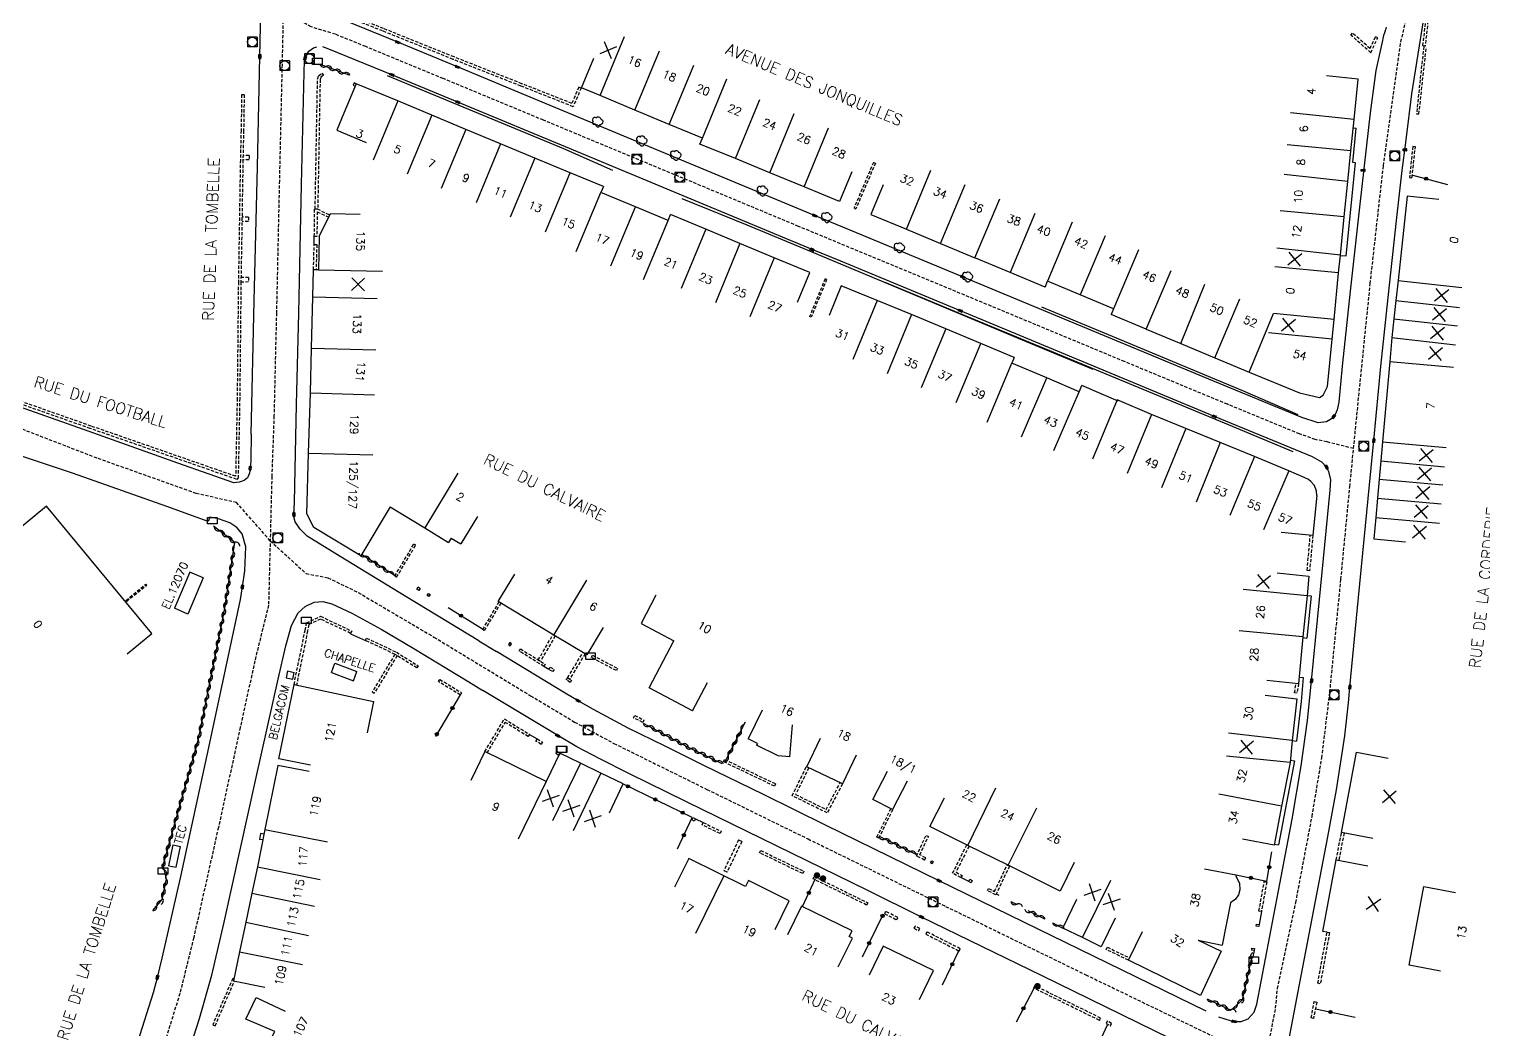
# Model space of a CAD drawing. Header units: millimetres. Extents: x 119599 to 135000, y 124063 to 131000.
# Drawn here: x 134505.2 to 134732.4, y 130697.8 to 130854.1 of the extents above; entities that cross this region are included whole.
import ezdxf
from ezdxf.enums import TextEntityAlignment as Align

# ---------------------------------------------------------------- set-up
doc = ezdxf.new("R2010")
doc.units = ezdxf.units.MM
doc.linetypes.add('DASHED', pattern=[0.75, 0.5, -0.25])
doc.layers.get('0').update_dxf_attribs({"linetype": 'CONTINUOUS'})
for name, color, linetype in [('W0001', 6, 'DASHED'), ('W0008', 7, 'CONTINUOUS'), ('W0100', 7, 'CONTINUOUS'), ('W0105', 7, 'CONTINUOUS'), ('W0112', 1, 'DASHED'), ('W0300', 7, 'CONTINUOUS'), ('W0302', 3, 'CONTINUOUS'), ('W0310', 3, 'CONTINUOUS'), ('W0322', 7, 'CONTINUOUS'), ('W0400', 7, 'CONTINUOUS'), ('W0420', 7, 'CONTINUOUS'), ('W0984', 7, 'CONTINUOUS'), ('W0989', 7, 'CONTINUOUS'), ('W0991', 7, 'CONTINUOUS'), ('W1102', 7, 'CONTINUOUS'), ('W1471', 7, 'CONTINUOUS'), ('W1473', 7, 'CONTINUOUS')]:
    doc.layers.add(name, color=color, linetype=linetype)
doc.styles.get("Standard").update_dxf_attribs({"font": 'romans.shx', "width": 0.85})

# ---------------------------------------------------------------- blocks, each defined once
blk = doc.blocks.new('T400')
for p, q in [((-0.15, 0.3), (0.15, 0.3)), ((-0.15, -0.25), (-0.15, 0.3)), ((-0.15, 0.15), (0.15, 0.15)), ((-0.15, 0), (0.15, 0)), ((0.15, 0.3), (0.15, -0.25)), ((-0.15, -0.15), (0.15, -0.15)), ((-0.15, -0.25), (-0.15, -0.3)), ((-0.15, -0.3), (0.15, -0.3)), ((0.15, -0.3), (0.15, -0.25))]:
    blk.add_line(p, q)
blk = doc.blocks.new('T420')
for p, q in [((0.75, 0.75), (-0.75, 0.75)), ((-0.75, 0.75), (-0.75, -0.75)), ((0.75, 0.75), (0.75, -0.75)), ((0.75, -0.75), (-0.75, -0.75))]:
    blk.add_line(p, q)
blk.add_ellipse((0, 0), major_axis=(-0.53, 0.53), ratio=1, start_param=3.926991, end_param=10.210176)
blk = doc.blocks.new('t991o')
at = {"color": 0, "linetype": 'Continuous'}
for p, q in [((-1, 1), (1, -1)), ((-1, -1), (1, 1))]:
    blk.add_line(p, q, dxfattribs=at)
blk = doc.blocks.new('T300')
for p, q in [((-0.8, 0.51), (-0.86, 0.34)), ((-0.86, 0.34), (-0.86, 0.17)), ((-0.86, 0.17), (-0.74, 0.06)), ((-0.69, 0.63), (-0.8, 0.51)), ((-0.8, -0.06), (-0.74, 0.06)), ((-0.74, 0.06), (-0.69, 0.11)), ((-0.57, 0.69), (-0.69, 0.63)), ((-0.46, 0.69), (-0.57, 0.69)), ((-0.29, 0.63), (-0.46, 0.69)), ((-0.29, 0.63), (-0.17, 0.74)), ((-0.23, 0.57), (-0.29, 0.63)), ((-0.17, 0.74), (-0.06, 0.8)), ((-0.06, 0.8), (0.06, 0.8)), ((0.06, 0.8), (0.23, 0.74)), ((0.23, 0.74), (0.34, 0.63)), ((0.34, 0.63), (0.4, 0.51)), ((0.46, 0.46), (0.34, 0.46)), ((0.4, 0.51), (0.4, 0.46)), ((0.57, 0.4), (0.46, 0.46)), ((0.57, 0.4), (0.69, 0.29)), ((0.69, 0.29), (0.74, 0.17)), ((0.74, 0.06), (0.69, -0.17)), ((0.74, 0.17), (0.74, 0.06)), ((-0.8, -0.17), (-0.8, -0.06)), ((-0.8, -0.23), (-0.8, -0.17)), ((-0.74, -0.34), (-0.8, -0.23)), ((-0.69, -0.4), (-0.74, -0.34)), ((-0.51, -0.46), (-0.69, -0.4)), ((-0.4, -0.46), (-0.51, -0.46)), ((-0.4, -0.46), (-0.34, -0.46)), ((-0.34, -0.46), (-0.34, -0.4)), ((-0.34, -0.51), (-0.34, -0.46)), ((-0.29, -0.63), (-0.34, -0.51)), ((-0.17, -0.74), (-0.29, -0.63)), ((-0.06, -0.8), (-0.17, -0.74)), ((0.06, -0.8), (-0.06, -0.8)), ((0.17, -0.74), (0.06, -0.8)), ((0.23, -0.69), (0.17, -0.74)), ((0.29, -0.46), (0.23, -0.46)), ((0.29, -0.63), (0.23, -0.69)), ((0.46, -0.4), (0.29, -0.46)), ((0.34, -0.51), (0.29, -0.63)), ((0.34, -0.51), (0.34, -0.46)), ((0.57, -0.34), (0.46, -0.4)), ((0.63, -0.29), (0.57, -0.34)), ((0.69, -0.17), (0.63, -0.29))]:
    blk.add_line(p, q)
blk = doc.blocks.new('t322o')
at = {"color": 0, "linetype": 'Continuous'}
for radius in [0.25, 0.15]:
    blk.add_circle((0, 0), radius, dxfattribs=at)
blk = doc.blocks.new('t310o')
at = {"color": 0, "linetype": 'Continuous'}
for centre, start, end in [((-0.5, 0.38), 216.8699, 323.1304), ((0.5, -0.37), 36.8699, 143.1303)]:
    blk.add_arc(centre, 0.625, start, end, dxfattribs=at)
blk = doc.blocks.new('T1471')
at = {"color": 0, "linetype": 'Continuous', "flags": 128}
blk.add_lwpolyline([(-0.75, -0.5), (-0.75, 0.5), (0.75, 0.5), (0.75, -0.5), (-0.75, -0.5)], dxfattribs=at)
blk = doc.blocks.new('T1473')
at = {"color": 0, "linetype": 'Continuous', "const_width": 0.5, "flags": 128}
blk.add_lwpolyline([(-0.25, 0, 1), (0.25, 0, 1)], format="xyb", close=True, dxfattribs=at)

msp = doc.modelspace()

# ---------------------------------------------------------------- linework, layer by layer
at = {"layer": 'W0001'}
for points in [[(134542.89, 130774.22), (134537.65, 130780.17), (134531.34, 130781.61), (134515.85, 130787.12), (134499.05, 130793.62), (134492.09, 130795.27), (134476.05, 130800.28), (134461.03, 130805.04), (134451.75, 130808.28), (134444.16, 130811.47), (134437.84, 130814.78), (134430.77, 130819.15), (134423.71, 130824.06), (134410.15, 130834.83), (134401.22, 130841.88), (134391.82, 130848.95), (134382.31, 130855.58), (134371.79, 130862.69), (134356.4, 130875.08), (134352.68, 130880.45), (134349.6, 130885.71), (134346.95, 130889.96), (134344.5, 130893.93)], [(134719.45, 130852.12), (134720.38, 130856.09), (134721.14, 130859.34), (134721.89, 130861.6), (134723.08, 130864.42), (134726.27, 130869.74), (134732.13, 130877.84)], [(134545.1, 130865.18), (134544.74, 130848.57), (134544.32, 130830.46), (134543.86, 130809.8), (134543.48, 130793.71), (134543.14, 130784.29), (134542.63, 130764.14), (134540.48, 130755.46), (134538.22, 130745.07), (134534.79, 130729.44), (134530.94, 130712.24), (134528.78, 130703.52), (134526.33, 130695.61), (134522.88, 130686.16), (134519.3, 130676.76), (134514.96, 130666.52), (134510.91, 130658.96), (134501.45, 130643.85)], [(134712.06, 130788.62), (134707.9, 130789.67), (134706.07, 130790.02), (134703.61, 130790.91), (134692.37, 130795.53), (134676.29, 130802.2), (134655.49, 130810.85), (134625.38, 130823.32), (134608.76, 130830.25), (134585.55, 130839.9), (134569.9, 130846.4), (134557.8, 130851.39), (134553.08, 130853.31), (134549.27, 130854.48), (134544.92, 130856.87)], [(134658.5, 130486.41), (134661.31, 130501.06), (134665.36, 130522.2), (134670.14, 130547), (134674.64, 130570.19), (134677.97, 130587.39), (134683.13, 130614.27), (134688.46, 130641.9), (134693.77, 130669.49), (134696.88, 130685.81), (134699.89, 130701.22), (134700.17, 130704.28), (134703.04, 130717.73), (134705.58, 130731.17), (134707.1, 130740.32), (134708.36, 130750.56), (134710.08, 130768.19), (134711.47, 130782.66), (134712.65, 130794.58), (134714.66, 130814.37), (134716.72, 130832.79), (134719.45, 130852.12)], [(134542.89, 130774.22), (134548.48, 130769.11), (134551.9, 130768.44), (134556.64, 130766.14), (134568.46, 130759.17), (134583.56, 130750.02), (134590.43, 130745.91), (134596.57, 130742.57), (134611.09, 130735.39), (134626.88, 130727.65), (134648.35, 130717.13), (134670.24, 130706.44), (134690.38, 130696.71), (134693.69, 130695.49), (134695.01, 130694.63), (134698.38, 130693.52)]]:
    msp.add_lwpolyline(points, dxfattribs=at)
at = {"layer": 'W0008'}
for p, q in [((134539.92, 130790.88), (134539.85, 130786.91)), ((134575.48, 130758.6), (134578.25, 130756.94)), ((134573.89, 130752.17), (134576.1, 130750.86))]:
    msp.add_line(p, q, dxfattribs=at)
for points in [[(134539.92, 130790.88), (134540.39, 130811.69), (134540.89, 130832.62), (134541.26, 130849.85), (134541.66, 130866.4), (134541.9, 130876.65), (134542.19, 130891.77), (134542.56, 130907), (134542.61, 130909.09), (134542.78, 130915.24), (134543.15, 130920.07), (134544.16, 130926.59), (134545.57, 130932.48), (134549.58, 130946.01), (134553.83, 130960.26), (134555.06, 130964.38)], [(134722.35, 130851.53), (134723.84, 130861.01)], [(134716.63, 130852.65), (134716.55, 130852.32), (134715.53, 130847.68), (134714.66, 130841.06), (134713.01, 130826.76), (134711.51, 130813.21), (134710.28, 130801.49), (134709.76, 130795.87), (134709.48, 130794.65), (134709.18, 130793.94), (134708.96, 130793.63), (134708.61, 130793.26), (134707.84, 130792.77), (134706.53, 130792.63), (134703.99, 130793.46), (134690.08, 130799.2), (134664.91, 130809.66), (134651, 130815.42), (134633.18, 130822.83), (134627.89, 130825.01), (134605.24, 130834.43), (134581.01, 130844.51), (134572.12, 130848.21), (134562.8, 130852.07), (134551.21, 130856.81)], [(134717.14, 130854.45), (134717.02, 130854.01), (134716.89, 130853.56), (134716.75, 130853.12), (134716.63, 130852.68)], [(134575.48, 130758.6), (134564.21, 130765.42), (134553.81, 130771.77), (134548.67, 130774.95), (134547.56, 130776.01), (134546.8, 130777.18), (134546.6, 130777.95), (134546.58, 130778.31), (134546.66, 130780.24), (134547.02, 130795.49), (134547.36, 130809.74), (134547.8, 130829.83), (134548.21, 130847.34), (134548.26, 130849.22), (134548.35, 130849.58), (134548.47, 130849.96), (134548.91, 130850.68), (134549.66, 130851.2), (134550.17, 130851.37)], [(134690.97, 130699.87), (134692.92, 130699.24), (134693.39, 130699.16), (134694.53, 130699.15), (134695.62, 130699.57), (134696.51, 130700.58), (134696.97, 130701.86), (134700.33, 130719.56), (134702.45, 130730.76), (134703.89, 130739.07), (134704.84, 130746.13), (134705.5, 130752.34), (134706.76, 130765.06), (134708.39, 130782.13), (134708.49, 130783.76), (134708.21, 130785.03), (134707.83, 130785.72), (134707.09, 130786.5), (134705.65, 130787.32), (134690.32, 130793.65), (134672.31, 130801.11), (134650.67, 130810.15), (134631.99, 130817.86), (134627.51, 130819.7), (134609.25, 130827.33), (134588.98, 130835.75), (134573.45, 130842.19), (134572.19, 130842.73), (134561.9, 130846.99), (134552.06, 130851), (134551.09, 130851.37)], [(134681.27, 130588.63), (134685.46, 130610.47), (134689.56, 130631.64), (134691.73, 130642.94), (134694.11, 130655.09), (134700.63, 130689.38), (134703.43, 130703.81), (134708.04, 130727.96), (134709.41, 130735.33), (134710.67, 130743.75), (134711.26, 130748.92), (134711.48, 130751.37), (134712.83, 130765.35), (134715.22, 130789.86), (134716.34, 130801.44), (134717.45, 130812.2), (134718.76, 130824.21), (134719.6, 130831.64), (134720.27, 130836.85), (134721.17, 130843.99), (134722.35, 130851.53)], [(134539.85, 130786.91), (134539.79, 130785.88), (134539.76, 130785.56), (134539.66, 130784.79), (134539.36, 130784.03), (134538.82, 130783.62), (134538.02, 130783.37), (134537.19, 130783.27), (134528.46, 130786.33), (134514.61, 130791.27), (134503.56, 130795.17)], [(134522.24, 130695.95), (134524.66, 130703.65), (134525.28, 130706.03), (134526.04, 130709.05), (134528.93, 130721.8), (134533.32, 130741.94), (134538.24, 130765.03), (134538.54, 130767.03), (134538.91, 130769.54), (134539.1, 130773.26), (134538.53, 130775.31), (134537.68, 130776.27), (134536.61, 130777), (134534.83, 130777.67), (134533.48, 130777.92), (134533.18, 130777.21), (134526.76, 130779.56), (134512.04, 130784.77), (134499.02, 130789.11)], [(134530.97, 130696.85), (134531.86, 130699.64), (134533.75, 130706.39), (134535.7, 130714.64), (134540.71, 130737.24), (134544.13, 130752.6), (134545.31, 130757.79), (134546.2, 130760.99), (134547.25, 130762.95), (134548.35, 130763.98), (134549.76, 130764.65), (134551.11, 130764.74), (134552.52, 130764.38), (134555.64, 130762.93), (134560.2, 130760.44), (134565.31, 130757.39), (134573.89, 130752.17)], [(134689.06, 130700.75), (134647.34, 130721.12), (134629.59, 130729.83), (134619.92, 130734.58), (134610.6, 130739.15), (134604.54, 130742.13), (134598.8, 130744.96), (134593.36, 130747.85), (134590.98, 130749.24), (134588.96, 130750.42), (134578.25, 130756.94)], [(134674.23, 130583.75), (134678.64, 130606.84), (134683.64, 130632.84), (134686.24, 130646.31), (134691.73, 130674.87), (134694.14, 130687.64), (134694.13, 130688.84), (134693.93, 130689.71), (134693.8, 130690.02), (134693.12, 130691.19), (134692.3, 130692.08), (134690.97, 130692.82), (134663.45, 130706.27), (134644.6, 130715.46), (134636.09, 130719.64), (134607.92, 130733.43), (134598.88, 130737.9), (134594.36, 130740.15), (134590.79, 130742.05), (134587.79, 130743.79), (134576.1, 130750.86)]]:
    msp.add_lwpolyline(points, dxfattribs=at)
at = {"layer": 'W0100'}
for p, q in [((134554.39, 130840.98), (134553.29, 130838.35)), ((134553.29, 130838.35), (134557.9, 130836.42)), ((134594.92, 130829.53), (134589.72, 130831.7)), ((134594.92, 130829.53), (134594.54, 130828.61)), ((134599.92, 130826.36), (134594.54, 130828.61)), ((134605.03, 130824.23), (134599.92, 130826.36)), ((134605.03, 130824.23), (134605.42, 130825.15)), ((134550.52, 130821.76), (134550.42, 130816.52)), ((134658.46, 130816.1), (134652.94, 130818.38)), ((134550.42, 130816.52), (134549.66, 130816.54)), ((134663.88, 130813.84), (134658.46, 130816.1)), ((134663.88, 130813.84), (134664.26, 130814.76)), ((134669.38, 130812.63), (134664.26, 130814.76)), ((134674.57, 130810.44), (134669.38, 130812.63)), ((134674.57, 130810.44), (134674.19, 130809.54)), ((134679.68, 130807.24), (134674.19, 130809.54)), ((134653.86, 130805.02), (134648.39, 130807.32)), ((134659.07, 130802.85), (134653.86, 130805.02)), ((134659.07, 130802.85), (134658.69, 130801.94)), ((134664.15, 130799.65), (134658.69, 130801.94)), ((134669.2, 130797.5), (134664.15, 130799.65)), ((134669.2, 130797.5), (134669.61, 130798.47)), ((134675.31, 130796.03), (134669.61, 130798.47)), ((134703.59, 130797.34), (134706.76, 130796.59)), ((134707.33, 130796.94), (134707.99, 130798.33)), ((134706.76, 130796.59), (134707.33, 130796.94)), ((134706.32, 130781.28), (134705.71, 130775.09)), ((134561.64, 130779.5), (134557.03, 130771.85)), ((134561.64, 130779.5), (134567.04, 130776.24)), ((134575.25, 130777.99), (134572.64, 130773.72)), ((134567.04, 130776.24), (134570.75, 130773.96)), ((134571.16, 130774.63), (134570.75, 130773.96)), ((134571.16, 130774.63), (134572.64, 130773.72)), ((134700.73, 130775.58), (134705.71, 130775.09)), ((134532.42, 130768.41), (134530.01, 130762.77)), ((134603.11, 130765.72), (134600.79, 130761.29)), ((134530.01, 130762.77), (134527.93, 130763.67)), ((134600.79, 130761.29), (134605.92, 130758.59)), ((134602.07, 130751.26), (134605.92, 130758.59)), ((134545.59, 130753.91), (134546.65, 130753.66)), ((134546.44, 130752.59), (134546.65, 130753.66)), ((134552.44, 130753.65), (134555.89, 130752.37)), ((134555.89, 130752.37), (134556.44, 130753.81)), ((134608.85, 130747.68), (134611.19, 130752.1)), ((134608.85, 130747.68), (134602.07, 130751.26)), ((134619.7, 130747.79), (134617.53, 130743.29)), ((134618.99, 130742.58), (134617.53, 130743.29)), ((134618.99, 130742.58), (134618.84, 130742.28)), ((134527.08, 130723.46), (134527.76, 130726.72)), ((134527.76, 130726.72), (134528.87, 130726.48)), ((134617.57, 130721.16), (134617.1, 130720.21)), ((134623.95, 130718), (134617.57, 130721.16)), ((134621.73, 130713.52), (134623.95, 130718)), ((134687.8, 130711.83), (134691.4, 130710.14)), ((134687.8, 130711.83), (134691.55, 130711.09)), ((134540.71, 130702.92), (134545.23, 130700.78))]:
    msp.add_line(p, q, dxfattribs=at)
for points in [[(134633.71, 130831.81), (134631.81, 130827.18), (134626.26, 130829.47), (134620.92, 130831.67), (134615.52, 130833.89), (134610, 130836.16), (134610.39, 130837.09), (134605.21, 130839.24), (134599.83, 130841.48), (134594.39, 130843.74), (134591.49, 130844.96), (134593.42, 130849.57)], [(134589.72, 130831.7), (134584.22, 130833.99), (134578.87, 130836.21), (134573.43, 130838.47), (134568.14, 130840.68), (134562.8, 130842.91), (134556.3, 130845.6), (134554.39, 130840.98)], [(134707.99, 130798.33), (134708.72, 130805.69), (134709.02, 130808.79), (134709.7, 130816.06), (134710, 130818.83), (134710.57, 130824.79), (134711.17, 130830.34), (134711.63, 130835.1), (134712.15, 130839.99), (134712.8, 130846.31), (134707.83, 130846.82)], [(134638.58, 130829.78), (134636.68, 130825.16), (134642.23, 130822.86), (134647.56, 130820.63), (134652.94, 130818.38)], [(134725.39, 130827.49), (134720.42, 130828.02), (134719.02, 130814.85), (134718.68, 130811.75), (134718.36, 130808.89), (134718.03, 130805.94), (134717.7, 130802.2), (134716.57, 130789.67), (134716.3, 130786.68), (134716.05, 130783.82), (134715.79, 130780.88), (134715.52, 130777.87), (134715.21, 130774.52), (134720.19, 130774.06)], [(134550.52, 130821.76), (134552.3, 130825.31), (134556.92, 130825.21)], [(134625.25, 130811.5), (134627.16, 130816.12), (134621.6, 130818.41), (134616.24, 130820.64), (134610.91, 130822.86), (134605.42, 130825.15)], [(134557.03, 130771.85), (134549.69, 130776.28), (134548.63, 130778.42), (134548.89, 130787.9), (134549.16, 130797.32), (134549.36, 130804.32), (134549.57, 130812.29), (134549.66, 130816.54)], [(134648.39, 130807.32), (134643.03, 130809.54), (134637.67, 130811.75), (134632.07, 130814.02), (134630.19, 130809.39)], [(134679.68, 130807.24), (134685.07, 130805.04), (134690.39, 130802.78), (134695.78, 130800.57), (134703.59, 130797.34)], [(134706.32, 130781.28), (134706.25, 130781.99), (134705.94, 130782.84), (134705.41, 130783.46), (134705.04, 130783.79), (134704.33, 130784.1), (134701.94, 130785.13), (134696.61, 130787.36), (134691.23, 130789.54), (134685.86, 130791.76), (134680.52, 130793.96), (134675.13, 130796.21)], [(134520.54, 130756.55), (134524.39, 130759.74), (134507.96, 130779.63), (134495.15, 130769.07), (134498.33, 130765.21)], [(134532.42, 130768.41), (134530.35, 130769.32), (134527.93, 130763.67)], [(134594.89, 130760.68), (134592.31, 130756.4), (134587.17, 130759.5), (134578.5, 130764.72), (134581.08, 130769)], [(134700.12, 130769.2), (134705.09, 130768.7), (134704.79, 130765.62), (134704.16, 130759.21), (134703.47, 130751.9), (134698.49, 130752.38)], [(134552.44, 130753.65), (134552.99, 130755.09), (134556.44, 130753.81)], [(134549.16, 130739.16), (134544.26, 130740.15), (134546.61, 130751.76), (134559.04, 130749.14), (134558.01, 130744.25)], [(134545.59, 130753.91), (134545.38, 130752.84), (134546.44, 130752.59)], [(134698.25, 130750.09), (134703.22, 130749.53), (134702.48, 130743.03), (134702.15, 130739.61), (134700.83, 130732.76), (134699.64, 130726.66), (134694.73, 130727.62)], [(134624.39, 130745.48), (134623.96, 130740.5), (134622.2, 130740.65), (134618.84, 130742.28)], [(134634.39, 130740.75), (134632.24, 130736.24), (134626.66, 130738.9), (134628.82, 130743.41)], [(134595.86, 130731.75), (134598.03, 130736.25), (134594.54, 130737.93), (134591.34, 130739.49), (134588.12, 130741.05), (134585.99, 130736.61), (134576.41, 130741.29), (134574.21, 130736.79)], [(134715.08, 130727.73), (134710.17, 130728.65), (134712.52, 130741.22), (134717.44, 130740.29)], [(134548.97, 130738.17), (134544.07, 130739.15), (134542.05, 130729.15), (134540.88, 130723.29), (134540.03, 130719.21), (134539.06, 130714.66), (134538.12, 130710.04), (134537.18, 130705.5), (134542.07, 130704.49)], [(134642.34, 130736.69), (134640.08, 130732.23), (134637.01, 130733.79), (134639.27, 130738.25)], [(134668.45, 130723.99), (134666.23, 130719.51), (134658.12, 130723.55), (134651.83, 130726.63), (134645.9, 130729.62), (134648.16, 130734.09)], [(134527.08, 130723.46), (134528.19, 130723.23), (134528.87, 130726.48)], [(134617.1, 130720.21), (134608.24, 130724.6), (134606.02, 130720.12)], [(134688.79, 130723), (134693.7, 130722.07), (134693.66, 130721.86), (134694.26, 130720.74), (134694.31, 130719.72), (134694.07, 130718.94), (134693.6, 130718.26), (134692.85, 130717.7), (134691.55, 130711.09)], [(134707.92, 130713.12), (134707.24, 130713.21), (134709.36, 130724.37), (134714.27, 130723.44)], [(134725.63, 130707.02), (134720.72, 130707.95), (134723.05, 130720.23), (134727.97, 130719.3)], [(134674.85, 130715.3), (134672.64, 130710.81), (134669.71, 130712.25), (134666.67, 130713.74), (134668.87, 130718.23)], [(134631.57, 130707.68), (134633.79, 130712.16), (134633.31, 130712.4), (134633.74, 130713.31), (134625.83, 130717.16), (134623.64, 130712.67)], [(134691.4, 130710.14), (134688.14, 130703.21), (134676.9, 130708.72), (134679.1, 130713.21)], [(134644.28, 130702.6), (134646.45, 130707.11), (134638.6, 130710.89), (134636.43, 130706.39)], [(134541.98, 130694.56), (134543.61, 130697.58), (134539.1, 130699.53), (134540.71, 130702.92)]]:
    msp.add_lwpolyline(points, dxfattribs=at)
at = {"layer": 'W0105'}
for p, q in [((134712.01, 130838.68), (134712.45, 130838.64)), ((134549.76, 130820.48), (134549.78, 130821.74)), ((134709.99, 130818.79), (134710.89, 130818.7)), ((134705.42, 130765.6), (134704.77, 130759.03)), ((134704.79, 130765.66), (134705.42, 130765.6)), ((134555.43, 130759.69), (134557.75, 130758.64)), ((134704.15, 130759.09), (134704.77, 130759.03)), ((134586.38, 130754.14), (134585.61, 130754.6)), ((134703.56, 130752.91), (134704.17, 130752.86)), ((134583.38, 130743.99), (134584.59, 130743.29)), ((134702.48, 130743.01), (134703.13, 130742.93)), ((134702.84, 130739.85), (134700.31, 130726.74)), ((134702.18, 130739.98), (134702.84, 130739.85)), ((134609.29, 130730.79), (134610.49, 130730.22)), ((134541.36, 130728.49), (134541.21, 130727.58)), ((134541.72, 130727.5), (134541.21, 130727.58)), ((134541.9, 130728.4), (134541.36, 130728.49)), ((134699.67, 130726.86), (134700.31, 130726.74)), ((134651.96, 130721.01), (134650.74, 130721.61)), ((134697.67, 130716.31), (134697.3, 130714.27)), ((134696.54, 130710.25), (134696.32, 130709.25))]:
    msp.add_line(p, q, dxfattribs=at)
for points in [[(134710.89, 130818.7), (134712.37, 130833.24), (134711.93, 130833.3), (134712.45, 130838.64)], [(134704.17, 130752.86), (134703.86, 130749.14), (134703.13, 130742.93)]]:
    msp.add_lwpolyline(points, dxfattribs=at)
at = {"layer": 'W0112'}
for p, q in [((134711.64, 130853.18), (134711.9, 130853.48)), ((134714.76, 130850.44), (134711.64, 130853.18)), ((134714.62, 130851.1), (134711.9, 130853.48)), ((134714.62, 130851.1), (134715.47, 130852.91)), ((134714.76, 130850.44), (134715.83, 130852.74)), ((134715.83, 130852.74), (134715.47, 130852.91)), ((134723.01, 130851.4), (134721.88, 130840.91)), ((134722.27, 130840.87), (134723.41, 130851.32)), ((134550.44, 130846.82), (134550.97, 130847.23)), ((134556.31, 130845.6), (134556.01, 130845.74)), ((134556.31, 130845.59), (134556.31, 130845.6)), ((134591.44, 130844.92), (134591.07, 130845.07)), ((134538.83, 130843.87), (134538.43, 130843.87)), ((134721.88, 130840.91), (134722.27, 130840.87)), ((134539.59, 130834.38), (134538.64, 130834.35)), ((134721.31, 130835.77), (134720.79, 130830.96)), ((134637.09, 130833.31), (134634.06, 130826.2)), ((134720.79, 130830.96), (134721.18, 130830.92)), ((134539.48, 130824.78), (134538.49, 130824.73)), ((134549.78, 130821.74), (134549.83, 130826.05)), ((134549.83, 130826.05), (134550.31, 130826.04)), ((134550.23, 130826.04), (134552.19, 130825.09)), ((134550.23, 130825.6), (134552.02, 130824.73)), ((134634.06, 130826.2), (134634.36, 130826.08)), ((134549.65, 130816.54), (134549.76, 130820.49)), ((134549.76, 130820.49), (134550.16, 130820.48)), ((134539.51, 130815.34), (134538.33, 130815.33)), ((134629.53, 130815.13), (134627.11, 130809.23)), ((134629.78, 130815.03), (134629.53, 130815.13)), ((134704.8, 130769.59), (134705.3, 130775.13)), ((134705.7, 130775.09), (134705.2, 130769.55)), ((134562.63, 130768.53), (134565.61, 130773.54)), ((134565.61, 130773.54), (134565.32, 130773.71)), ((134705.2, 130769.55), (134704.8, 130769.59)), ((134520.49, 130764.76), (134523.62, 130767.3)), ((134565.76, 130766.66), (134565.97, 130767)), ((134566.11, 130766.45), (134565.76, 130766.66)), ((134567.4, 130765.66), (134567.62, 130766)), ((134567.65, 130765.5), (134567.4, 130765.66)), ((134520.49, 130764.76), (134520.36, 130764.91)), ((134578.6, 130764.66), (134576.02, 130760.36)), ((134578.89, 130764.49), (134576.32, 130760.21)), ((134550.75, 130762.43), (134555.61, 130760.12)), ((134557.94, 130759.03), (134562.6, 130756.82)), ((134576.32, 130760.21), (134576.02, 130760.36)), ((134584.75, 130755.61), (134587.05, 130759.57)), ((134587.05, 130759.57), (134587.4, 130759.37)), ((134562.37, 130756.49), (134558.8, 130750.61)), ((134562.6, 130756.82), (134566, 130754.7)), ((134580.08, 130758.02), (134580.35, 130757.81)), ((134580.35, 130757.81), (134580.59, 130758.13)), ((134581.76, 130757), (134581.97, 130757.34)), ((134585.61, 130754.61), (134581.76, 130757)), ((134592.05, 130756.56), (134589.67, 130752.62)), ((134593.04, 130755.99), (134593.23, 130756.35)), ((134562.71, 130756.28), (134559.14, 130750.4)), ((134586.38, 130754.14), (134586.58, 130754.49)), ((134587.01, 130753.79), (134586.38, 130754.14)), ((134596.94, 130753.94), (134593.04, 130755.99)), ((134569.38, 130752.57), (134572.78, 130750.49)), ((134589.13, 130752.49), (134589.35, 130752.82)), ((134589.71, 130752.11), (134589.13, 130752.49)), ((134589.36, 130752.82), (134589.33, 130752.84)), ((134702.83, 130750.47), (134703.08, 130751.94)), ((134703.48, 130751.9), (134703.23, 130750.4)), ((134703.47, 130751.9), (134703.48, 130751.9)), ((134558.8, 130750.61), (134559.14, 130750.4)), ((134572.78, 130750.49), (134572.57, 130750.15)), ((134703.23, 130750.4), (134702.83, 130750.47)), ((134576.41, 130741.29), (134579.44, 130746.4)), ((134576.75, 130741.08), (134579.58, 130745.85)), ((134579.44, 130746.4), (134583.38, 130743.99)), ((134599.64, 130746.58), (134599.82, 130746.94)), ((134601.06, 130745.86), (134599.64, 130746.58)), ((134584.58, 130743.29), (134585.41, 130742.77)), ((134585.41, 130742.77), (134585.19, 130742.43)), ((134587.73, 130741.32), (134588.16, 130741)), ((134588.16, 130741), (134587.92, 130740.68)), ((134613.68, 130739.71), (134613.85, 130740.07)), ((134621.63, 130735.9), (134613.68, 130739.71)), ((134624.39, 130734.41), (134626.62, 130738.92)), ((134629.7, 130732.25), (134631.88, 130736.41)), ((134637.94, 130727.78), (134640.1, 130732.22)), ((134640.08, 130732.23), (134640.1, 130732.22)), ((134608.92, 130730.98), (134609.29, 130730.79)), ((134609.29, 130730.79), (134609.1, 130730.43)), ((134610.49, 130730.22), (134613.32, 130728.85)), ((134613.32, 130728.85), (134613.15, 130728.49)), ((134616.52, 130727.25), (134614.22, 130722.45)), ((134645.31, 130728.19), (134645.67, 130728.02)), ((134709.35, 130724.38), (134710.17, 130728.65)), ((134710.57, 130728.58), (134709.74, 130724.3)), ((134619.48, 130725.86), (134626.22, 130722.6)), ((134645.08, 130724.36), (134645.26, 130724.72)), ((134649.45, 130722.29), (134651.65, 130726.72)), ((134614.22, 130722.45), (134613.74, 130722.69)), ((134626.22, 130722.6), (134626.04, 130722.24)), ((134645.99, 130723.92), (134646.2, 130724.26)), ((134646.23, 130723.77), (134645.99, 130723.92)), ((134650.74, 130721.61), (134649.45, 130722.29)), ((134658.32, 130723.41), (134656.18, 130718.93)), ((134627.83, 130721.8), (134636.2, 130717.69)), ((134651.96, 130721.01), (134652.15, 130721.36)), ((134652.33, 130720.81), (134651.96, 130721.01)), ((134698.5, 130720.94), (134697.67, 130716.31)), ((134636.2, 130717.69), (134636.02, 130717.33)), ((134656.18, 130718.93), (134654.89, 130719.58)), ((134638.99, 130716.34), (134638.81, 130715.98)), ((134640.9, 130715.38), (134638.99, 130716.34)), ((134697.67, 130716.31), (134697.28, 130716.38)), ((134643.59, 130714.06), (134643.4, 130713.71)), ((134644.33, 130713.66), (134643.59, 130714.06)), ((134645.43, 130713.16), (134645.25, 130712.8)), ((134650.64, 130710.51), (134645.43, 130713.16)), ((134697.26, 130713.96), (134696.86, 130714.02)), ((134697.3, 130714.27), (134697.26, 130713.96)), ((134706.47, 130705.12), (134707.92, 130713.12)), ((134707.92, 130713.12), (134708.31, 130713.04)), ((134676.9, 130708.72), (134673.43, 130710.39)), ((134695.83, 130709), (134695.93, 130709.37)), ((134695.93, 130709.37), (134696.32, 130709.27)), ((134696.54, 130710.24), (134696.15, 130710.28)), ((134696.58, 130710.56), (134696.54, 130710.24)), ((134537.04, 130705.86), (134533.92, 130698.64)), ((134534.29, 130698.48), (134537.31, 130705.48)), ((134537.23, 130705.78), (134537.04, 130705.86)), ((134662.11, 130704.37), (134662.28, 130704.73)), ((134672.38, 130699.32), (134662.11, 130704.37)), ((134672.56, 130699.68), (134662.28, 130704.73)), ((134705.42, 130699.71), (134705.93, 130702.25)), ((134705.93, 130702.25), (134706.32, 130702.17)), ((134672.38, 130699.32), (134672.56, 130699.68)), ((134533.92, 130698.64), (134534.29, 130698.48)), ((134673.6, 130699.2), (134673.41, 130698.85)), ((134674.27, 130698.83), (134673.6, 130699.2))]:
    msp.add_line(p, q, dxfattribs=at)
for points in [[(134723.77, 130859.12), (134724.11, 130859.09), (134723.23, 130851.48), (134722.89, 130851.52), (134723.77, 130859.12)], [(134591.44, 130844.92), (134590.21, 130842.01), (134582.03, 130845.23), (134571.45, 130849.4), (134560.45, 130853.83), (134550.38, 130857.83)], [(134591.07, 130845.07), (134590, 130842.52), (134582.18, 130845.6), (134571.6, 130849.77), (134560.6, 130854.2), (134550.75, 130858.11)], [(134550.97, 130847.23), (134551.21, 130846.91), (134550.78, 130846.58), (134550.68, 130846.25), (134550.31, 130826.04)], [(134549.91, 130826.05), (134550.28, 130846.31), (134550.44, 130846.82)], [(134556.01, 130845.74), (134555.84, 130845.38), (134556.15, 130845.23)], [(134538.83, 130843.87), (134538.74, 130838.29), (134538.63, 130833.68), (134538.32, 130814.62), (134538.13, 130796.48), (134537.89, 130784.05), (134537.66, 130783.81), (134514.8, 130791.75), (134501.83, 130796.31), (134501.57, 130796.37), (134501.29, 130796.29), (134498.63, 130795.52), (134498.15, 130795.38), (134497.5, 130795.32), (134496.85, 130795.44), (134478.11, 130801.62), (134477.8, 130801.71), (134479.84, 130806.22)], [(134538.43, 130843.87), (134538.34, 130838.3), (134538.23, 130833.69), (134537.92, 130814.63), (134537.73, 130796.48), (134537.49, 130784.29), (134514.94, 130792.13), (134501.94, 130796.7), (134501.56, 130796.78), (134501.19, 130796.68), (134498.52, 130795.9), (134498.07, 130795.77), (134497.52, 130795.72), (134496.95, 130795.83), (134478.36, 130801.96), (134480.21, 130806.05)], [(134539.59, 130834.38), (134539.58, 130833.71), (134538.63, 130833.68)], [(134721.18, 130830.92), (134721.71, 130835.73), (134721.31, 130835.77)], [(134637.09, 130833.31), (134637.39, 130833.19), (134634.36, 130826.08)], [(134539.48, 130824.78), (134539.49, 130824.09), (134538.5, 130824.04)], [(134550.23, 130825.6), (134550.18, 130821.73), (134549.78, 130821.74)], [(134550.16, 130820.48), (134550.05, 130816.53), (134549.65, 130816.54)], [(134539.51, 130815.34), (134539.51, 130814.63), (134538.32, 130814.62)], [(134629.78, 130815.03), (134627.36, 130809.13), (134627.11, 130809.23)], [(134562.63, 130768.53), (134562.34, 130768.7), (134565.32, 130773.71)], [(134520.36, 130764.91), (134523.48, 130767.45), (134523.62, 130767.3)], [(134565.97, 130767), (134566.32, 130766.79), (134566.11, 130766.45)], [(134567.62, 130766), (134567.87, 130765.84), (134567.65, 130765.5)], [(134546.61, 130751.76), (134548.34, 130760.22), (134548.58, 130761.4), (134550.75, 130762.43)], [(134555.61, 130760.12), (134555.44, 130759.76), (134550.75, 130761.99), (134548.93, 130761.12), (134548.73, 130760.14)], [(134548.73, 130760.14), (134547, 130751.68), (134546.61, 130751.76)], [(134562.41, 130756.47), (134557.77, 130758.67), (134557.94, 130759.03)], [(134587.4, 130759.37), (134585.1, 130755.41), (134584.75, 130755.61)], [(134566, 130754.7), (134565.78, 130754.36), (134562.41, 130756.47)], [(134580.59, 130758.13), (134580.32, 130758.34), (134580.08, 130758.02)], [(134581.97, 130757.34), (134585.82, 130754.95), (134585.61, 130754.61)], [(134589.33, 130752.84), (134591.7, 130756.77), (134592.05, 130756.56)], [(134593.23, 130756.35), (134597.13, 130754.29), (134596.94, 130753.94)], [(134586.58, 130754.49), (134587.21, 130754.14), (134587.01, 130753.79)], [(134572.57, 130750.15), (134569.17, 130752.23), (134569.38, 130752.57)], [(134589.35, 130752.82), (134589.93, 130752.44), (134589.71, 130752.11)], [(134583.38, 130743.99), (134583.17, 130743.65), (134579.58, 130745.85)], [(134599.82, 130746.94), (134601.24, 130746.22), (134601.06, 130745.86)], [(134585.19, 130742.43), (134584.37, 130742.95), (134584.58, 130743.29)], [(134587.92, 130740.68), (134587.49, 130741), (134587.73, 130741.32)], [(134613.85, 130740.07), (134621.8, 130736.26), (134621.63, 130735.9)], [(134626.98, 130738.75), (134624.93, 130734.59), (134629.7, 130732.25)], [(134632.24, 130736.24), (134629.87, 130731.72), (134624.39, 130734.41)], [(134637.94, 130727.78), (134637.63, 130727.93), (134639.8, 130732.38)], [(134609.1, 130730.43), (134608.74, 130730.63), (134608.92, 130730.98)], [(134613.15, 130728.49), (134610.32, 130729.86), (134610.49, 130730.22)], [(134616.52, 130727.25), (134616.04, 130727.5), (134613.74, 130722.69)], [(134645.08, 130724.36), (134643.79, 130724.99), (134645.31, 130728.19)], [(134645.26, 130724.72), (134644.32, 130725.18), (134645.67, 130728.02)], [(134626.04, 130722.24), (134619.31, 130725.5), (134619.48, 130725.86)], [(134651.65, 130726.72), (134652.01, 130726.54), (134649.98, 130722.46)], [(134646.2, 130724.26), (134646.43, 130724.12), (134646.23, 130723.77)], [(134649.98, 130722.46), (134650.92, 130721.96), (134650.74, 130721.61)], [(134656, 130719.47), (134657.96, 130723.59), (134658.32, 130723.41)], [(134636.02, 130717.33), (134627.65, 130721.44), (134627.83, 130721.8)], [(134652.15, 130721.36), (134652.52, 130721.17), (134652.33, 130720.81)], [(134697.28, 130716.38), (134698.11, 130721.01), (134698.5, 130720.94)], [(134654.89, 130719.58), (134655.07, 130719.93), (134656, 130719.47)], [(134638.81, 130715.98), (134640.72, 130715.03), (134640.9, 130715.38)], [(134643.4, 130713.71), (134644.14, 130713.31), (134644.33, 130713.66)], [(134696.86, 130714.02), (134696.91, 130714.34), (134697.3, 130714.27)], [(134645.25, 130712.8), (134650.46, 130710.15), (134650.64, 130710.51)], [(134708.31, 130713.04), (134706.86, 130705.04), (134706.47, 130705.12)], [(134673.43, 130710.39), (134673.61, 130710.75), (134677.08, 130709.08)], [(134696.32, 130709.27), (134696.24, 130708.98), (134695.83, 130709)], [(134696.15, 130710.28), (134696.18, 130710.6), (134696.58, 130710.56)], [(134706.32, 130702.17), (134705.81, 130699.63), (134705.42, 130699.71)], [(134673.41, 130698.85), (134674.08, 130698.48), (134674.27, 130698.83)]]:
    msp.add_lwpolyline(points, dxfattribs=at)
at = {"layer": 'W0302'}
for points in [[(134596.39, 130832.05), (134588.73, 130835.4), (134561.23, 130846.8)], [(134671.37, 130800.96), (134660.37, 130805.53), (134626.87, 130819.57), (134617.37, 130823.52), (134607.24, 130827.62)], [(134702.6, 130788.12), (134692.52, 130792.35), (134649.81, 130810.03), (134638.93, 130814.53)], [(134663.35, 130810.74), (134673.75, 130806.43), (134694.71, 130797.68), (134703.35, 130793.93)]]:
    msp.add_lwpolyline(points, dxfattribs=at)
at = {"layer": 'W0310'}
for p, q in [((134550.66, 130848.64), (134555.15, 130846.96)), ((134562.26, 130768.83), (134557.15, 130772.06)), ((134613.95, 130739.73), (134617.11, 130745.94)), ((134643.77, 130725.24), (134638.05, 130728.02)), ((134656.26, 130719.1), (134656.64, 130718.85)), ((134658.54, 130717.87), (134659.52, 130717.43)), ((134663.87, 130715.15), (134661.22, 130716.44)), ((134665.07, 130714.56), (134666.67, 130713.74))]:
    msp.add_line(p, q, dxfattribs=at)
for points in [[(134524.56, 130716.46), (134526.01, 130718.18), (134526.71, 130721.43), (134526.18, 130723.5), (134527.36, 130727.81), (134531.71, 130743.24), (134535.74, 130763.38), (134537.39, 130773.95), (134534.01, 130776.51)], [(134601.13, 130745.73), (134608.15, 130741.99), (134613.43, 130739.46)], [(134689.19, 130702.69), (134692.91, 130700.94), (134694.69, 130702.54), (134696.1, 130708.89)]]:
    msp.add_lwpolyline(points, dxfattribs=at)
at = {"layer": 'W0322'}
for p, q in [((134721.1, 130831.39), (134726.7, 130829.85)), ((134570.68, 130763.79), (134576.02, 130760.46)), ((134572.55, 130750.14), (134568.68, 130743.63)), ((134625.99, 130717.08), (134628.06, 130721.5)), ((134635.38, 130709.23), (134638.68, 130715.97)), ((134650.42, 130710.22), (134647.84, 130704.84)), ((134659.4, 130699.11), (134662.18, 130704.37)), ((134706.11, 130701.14), (134712.32, 130699.8)), ((134673.59, 130698.6), (134671.11, 130693.25))]:
    msp.add_line(p, q, dxfattribs=at)
for points in [[(134606.47, 130726.09), (134608.8, 130731.02), (134598.04, 130736.23)], [(134693.69, 130722.04), (134698.5, 130721.06), (134699.3, 130725.62)]]:
    msp.add_lwpolyline(points, dxfattribs=at)
at = {"layer": 'W1102'}
for p, q in [((134594.39, 130843.74), (134598.22, 130852.98)), ((134599.83, 130841.48), (134603.68, 130850.71)), ((134605.21, 130839.24), (134609.03, 130848.48)), ((134610.39, 130837.09), (134614.21, 130846.34)), ((134562.8, 130842.91), (134558.95, 130833.68)), ((134615.52, 130833.89), (134619.32, 130843.14)), ((134568.14, 130840.68), (134564.28, 130831.46)), ((134620.92, 130831.67), (134624.73, 130840.92)), ((134712.15, 130839.99), (134702.21, 130841.05)), ((134573.43, 130838.47), (134569.59, 130829.23)), ((134626.26, 130829.47), (134630.06, 130838.72)), ((134578.87, 130836.21), (134575.03, 130826.97)), ((134711.63, 130835.1), (134701.67, 130836.06)), ((134584.22, 130833.99), (134580.38, 130824.75)), ((134585.88, 130822.47), (134589.72, 130831.7)), ((134642.23, 130822.86), (134646.05, 130832.11)), ((134711.17, 130830.34), (134701.22, 130831.4)), ((134647.56, 130820.63), (134651.43, 130829.84)), ((134590.68, 130819.39), (134594.54, 130828.61)), ((134652.94, 130818.38), (134656.8, 130827.6)), ((134596.07, 130817.13), (134599.92, 130826.36)), ((134662.31, 130825.33), (134658.46, 130816.1)), ((134710.57, 130824.79), (134700.62, 130825.76)), ((134601.18, 130815), (134605.03, 130824.23)), ((134610.91, 130822.86), (134607.06, 130813.63)), ((134668.11, 130823.99), (134664.26, 130814.76)), ((134616.24, 130820.64), (134612.41, 130811.4)), ((134673.26, 130821.84), (134669.38, 130812.63)), ((134710, 130818.83), (134700.06, 130819.91)), ((134621.6, 130818.41), (134617.78, 130809.18)), ((134678.45, 130819.66), (134674.57, 130810.44)), ((134550.42, 130816.52), (134560.42, 130816.32)), ((134679.68, 130807.24), (134683.56, 130816.45)), ((134709.7, 130816.06), (134699.74, 130816.99)), ((134685.07, 130805.04), (134688.84, 130814.3)), ((134719.02, 130814.85), (134728.96, 130813.79)), ((134549.57, 130812.29), (134559.57, 130812.03)), ((134637.67, 130811.75), (134633.85, 130802.51)), ((134690.39, 130802.78), (134694.3, 130811.99)), ((134718.68, 130811.75), (134728.62, 130810.65)), ((134643.03, 130809.54), (134639.21, 130800.3)), ((134695.78, 130800.57), (134699.53, 130809.71)), ((134709.02, 130808.79), (134699.53, 130809.71)), ((134718.36, 130808.89), (134728.3, 130807.78)), ((134648.39, 130807.32), (134644.52, 130798.1)), ((134708.72, 130805.69), (134698.77, 130806.67)), ((134549.36, 130804.32), (134559.36, 130804.03)), ((134650.01, 130795.8), (134653.86, 130805.02)), ((134718.03, 130805.94), (134727.97, 130804.83)), ((134654.83, 130792.72), (134658.69, 130801.94)), ((134717.7, 130802.2), (134727.66, 130801.31)), ((134660.23, 130790.46), (134664.15, 130799.65)), ((134549.16, 130797.32), (134559.16, 130797.03)), ((134665.27, 130788.3), (134669.2, 130797.5)), ((134675.13, 130796.21), (134671.29, 130786.97)), ((134680.52, 130793.96), (134676.7, 130784.72)), ((134685.86, 130791.76), (134682.05, 130782.51)), ((134691.23, 130789.54), (134687.48, 130780.27)), ((134716.57, 130789.67), (134726.53, 130788.77)), ((134548.89, 130787.9), (134558.89, 130787.63)), ((134696.61, 130787.36), (134692.74, 130778.14)), ((134716.3, 130786.68), (134726.26, 130785.77)), ((134572.21, 130784.8), (134567.04, 130776.24)), ((134701.94, 130785.13), (134698.01, 130775.93)), ((134716.05, 130783.82), (134726.01, 130782.95)), ((134715.79, 130780.88), (134725.75, 130779.99)), ((134715.52, 130777.87), (134725.48, 130776.99)), ((134587.17, 130759.5), (134592.34, 130768.06)), ((134704.79, 130765.62), (134694.83, 130766.62)), ((134704.16, 130759.21), (134694.21, 130760.18)), ((134702.48, 130743.03), (134692.54, 130744.16)), ((134702.15, 130739.61), (134692.2, 130740.58)), ((134591.34, 130739.49), (134586.99, 130730.48)), ((134585.99, 130736.61), (134581.61, 130727.62)), ((134594.54, 130737.93), (134590.2, 130728.93)), ((134651.83, 130726.63), (134656.22, 130735.62)), ((134700.83, 130732.76), (134691.01, 130734.65)), ((134658.12, 130723.55), (134662.58, 130732.5)), ((134542.05, 130729.15), (134551.86, 130727.18)), ((134540.88, 130723.29), (134550.69, 130721.34)), ((134613.74, 130721.88), (134609.3, 130712.91)), ((134669.71, 130712.25), (134674.14, 130721.22)), ((134540.03, 130719.21), (134549.82, 130717.17)), ((134539.06, 130714.66), (134548.85, 130712.58)), ((134538.12, 130710.04), (134547.92, 130708.04))]:
    msp.add_line(p, q, dxfattribs=at)

# ---------------------------------------------------------------- block references
at = {"layer": 'W0300'}
for p in [(134594.07, 130839.63), (134600.95, 130836.64), (134606.27, 130834.39), (134619.8, 130828.83), (134629.84, 130824.69), (134641.18, 130819.96), (134651.83, 130815.42)]:
    msp.add_blockref('T300', p, dxfattribs=at)
at = {"layer": 'W0310'}
for p, rotation in [((134551.59, 130848.29), 339.5333894386621), ((134553, 130847.77), 339.5333894386621), ((134554.4, 130847.24), 339.5333894386621), ((134534.95, 130775.79), 142.8219415716913), ((134536.15, 130774.88), 142.8219415716913), ((134537.35, 130773.98), 142.8219415716913), ((134537.17, 130772.52), 81.1193902755711), ((134557.61, 130771.77), 147.7164128731408), ((134536.7, 130769.55), 81.1193902755711), ((134536.93, 130771.04), 81.1193902755711), ((134558.88, 130770.96), 147.7164128731408), ((134560.14, 130770.16), 147.7164128731408), ((134561.41, 130769.36), 147.7164128731408), ((134536.47, 130768.07), 81.1193902755711), ((134536.01, 130765.11), 81.1193902755711), ((134536.24, 130766.59), 81.1193902755711), ((134535.49, 130762.15), 78.69781159888221), ((134535.78, 130763.62), 81.1193902755711), ((134535.2, 130760.68), 78.69781159888221), ((134534.61, 130757.74), 78.69781159888221), ((134534.9, 130759.21), 78.69781159888221), ((134534.32, 130756.27), 78.69781159888221), ((134533.73, 130753.33), 78.69781159888221), ((134534.02, 130754.8), 78.69781159888221), ((134533.43, 130751.86), 78.69781159888221), ((134532.85, 130748.91), 78.69781159888221), ((134533.14, 130750.38), 78.69781159888221), ((134532.55, 130747.44), 78.69781159888221), ((134531.96, 130744.5), 78.69781159888221), ((134532.26, 130745.97), 78.69781159888221), ((134602.02, 130745.26), 331.9619152118925), ((134603.34, 130744.55), 331.9619152118925), ((134616.44, 130744.63), 63.04095638687438), ((134531.65, 130743.04), 74.24371036859694), ((134604.66, 130743.85), 331.9619152118925), ((134605.99, 130743.14), 331.9619152118925), ((134607.31, 130742.44), 331.9619152118925), ((134615.08, 130741.96), 63.04095638687438), ((134615.76, 130743.3), 63.04095638687438), ((134530.84, 130740.15), 74.24371036859694), ((134531.25, 130741.59), 74.24371036859694), ((134608.64, 130741.75), 334.396584340025), ((134610, 130741.1), 334.396584340025), ((134611.35, 130740.46), 334.396584340025), ((134612.7, 130739.81), 334.396584340025), ((134614.4, 130740.62), 63.04095638687438), ((134530.03, 130737.26), 74.24371036859694), ((134530.43, 130738.7), 74.24371036859694), ((134529.62, 130735.82), 74.24371036859694), ((134528.8, 130732.93), 74.24371036859694), ((134529.21, 130734.37), 74.24371036859694), ((134528.4, 130731.49), 74.24371036859694), ((134527.58, 130728.6), 74.24371036859694), ((134527.99, 130730.04), 74.24371036859694), ((134527.18, 130727.15), 74.64252831826177), ((134638.83, 130727.64), 154.1033865585398), ((134640.18, 130726.99), 154.1033865585398), ((134641.53, 130726.33), 154.1033865585398), ((134526.38, 130724.26), 74.64252831826177), ((134526.78, 130725.71), 74.64252831826177), ((134642.88, 130725.68), 154.1033865585398), ((134526.36, 130722.81), 104.4962699012741), ((134526.7, 130721.36), 77.69778532354954), ((134526.38, 130719.89), 77.69778532354954), ((134525.2, 130717.23), 49.9043341304448), ((134526.06, 130718.43), 77.69778532354954), ((134659.45, 130717.46), 336.0539546227446), ((134661.62, 130716.25), 154.0351325714518), ((134662.97, 130715.59), 154.0351325714518), ((134665.96, 130714.11), 332.8799881904446), ((134696.1, 130708.88), 77.45489961690407), ((134695.45, 130705.95), 77.45489961690407), ((134695.77, 130707.41), 77.45489961690407), ((134694.8, 130703.02), 77.45489961690407), ((134695.12, 130704.49), 77.45489961690407), ((134690.1, 130702.26), 334.6764387380358), ((134691.45, 130701.62), 334.6764387380358), ((134693.94, 130701.87), 41.88577462342598), ((134692.81, 130700.98), 334.6764387380358)]:
    msp.add_blockref('t310o', p, dxfattribs=dict(at, rotation=rotation))
at = {"layer": 'W0322'}
for p, rotation in [((134723.39, 130830.76), 344.6010396498528), ((134572.69, 130762.53), 328.1288963926818), ((134571.34, 130748.1), 239.2010132042982), ((134568.91, 130744.02), 239.2010132042982), ((134598.75, 130735.88), 154.2002821633695), ((134603.03, 130733.82), 154.2002821633695), ((134607.3, 130731.75), 154.2002821633695), ((134607.49, 130728.24), 64.67942100437374), ((134698.89, 130723.25), 80.0286035791688), ((134696.02, 130721.57), 348.4817098805618), ((134627, 130719.23), 64.86882825983187), ((134638.51, 130715.63), 63.94038984437707), ((134636.42, 130711.37), 63.94038984437707), ((134649.4, 130708.08), 244.3625732725409), ((134660.51, 130701.21), 62.18093082331032), ((134708.43, 130700.64), 347.7736648148772)]:
    msp.add_blockref('t322o', p, dxfattribs=dict(at, rotation=rotation))
at = {"layer": 'W0400'}
for p, rotation in [((134562.8, 130852.07), 247.4533217558535), ((134541.26, 130849.85), 358.7533890047403), ((134548.35, 130849.58), 165.6505597554705), ((134561.9, 130846.99), 67.45104355114134), ((134572.12, 130848.21), 247.4218592126873), ((134572.19, 130842.73), 67.19630637622815), ((134720.08, 130835.27), 90), ((134713.57, 130832.07), 90), ((134627.89, 130825.01), 247.6386293560485), ((134627.51, 130819.7), 67.68659230435343), ((134651, 130815.42), 247.5102537629978), ((134650.67, 130810.15), 67.33514766500059), ((134690.32, 130793.65), 67.5578684893612), ((134708.96, 130793.63), 324.3973139137252), ((134715.22, 130789.86), 174.4369342990015), ((134539.76, 130785.56), 353.8691477387721), ((134707.83, 130785.72), 28.5883997828521), ((134546.58, 130778.31), 183.9534467536851), ((134538.54, 130767.03), 351.5352898775487), ((134705.5, 130752.34), 173.903767556721), ((134590.98, 130749.24), 239.6048254314044), ((134711.48, 130751.37), 174.8469250892387), ((134587.79, 130743.79), 59.95347418399882), ((134647.34, 130721.12), 243.9748736993311), ((134644.6, 130715.46), 64.03036008344742), ((134525.28, 130706.03), 345.5246974205283), ((134693.39, 130699.16), 260.6954507895187)]:
    msp.add_blockref('T400', p, dxfattribs=dict(at, rotation=rotation))
at = {"layer": 'W0420'}
for p in [(134540.1, 130852.12), (134549.02, 130849.52), (134545.14, 130848.4), (134600.11, 130833.79), (134718.48, 130834.32), (134606.84, 130830.99), (134713.62, 130788.95), (134544.05, 130774.65), (134709.03, 130750.15), (134592.51, 130744.64), (134646.37, 130717.79)]:
    msp.add_blockref('T420', p, dxfattribs=at)
at = {"layer": 'W0991'}
for p, rotation in [((134595.65, 130850.8), 157.2293082629171), ((134702.89, 130818.2), 83.78326113673447), ((134556.61, 130814.27), 88.85159632489267), ((134725.81, 130812.53), 263.7137561532431), ((134701.9, 130807.91), 84.49215437951455), ((134725.48, 130809.54), 263.6324070336563), ((134725.15, 130806.64), 263.6455773334694), ((134724.84, 130803.45), 264.9388120198677), ((134723.41, 130787.54), 264.812093049326), ((134723.15, 130784.64), 264.9864712479492), ((134722.89, 130781.73), 264.8763946193834), ((134722.63, 130778.76), 264.9562044336277), ((134722.34, 130775.55), 264.7539509583546), ((134697.97, 130767.86), 264.2881325569048), ((134695.35, 130742), 264.4554123267289), ((134586.67, 130733.97), 154.0852499510603), ((134589.89, 130732.41), 154.2086337157275), ((134717.64, 130734.26), 355.9050687959154), ((134593.24, 130730.79), 154.241451461426), ((134671.27, 130719.29), 153.9220133831346), ((134674.27, 130717.81), 153.7605715519249), ((134715.17, 130717.49), 79.26104414536844)]:
    msp.add_blockref('t991o', p, dxfattribs=dict(at, rotation=rotation))
at = {"layer": 'W1471'}
for p in [(134550.26, 130849.09), (134533.84, 130777.37), (134548.52, 130761.78), (134592.9, 130756.2), (134588.33, 130741.64), (134588.44, 130741.64), (134526.15, 130722.66), (134696.48, 130708.72)]:
    msp.add_blockref('T1471', p, dxfattribs=at)
at = {"layer": 'W1473'}
for p in [(134628.27, 130721.96), (134629.21, 130721.48), (134662.71, 130704.67)]:
    msp.add_blockref('T1473', p, dxfattribs=at)

# ---------------------------------------------------------------- texts
at = {"layer": 'W0984'}
for s, rotation, p in [('EL.12070', 66.8302, (134528.02, 130767.24)), ('CHAPELLE', 342.1297, (134555.31, 130755.54)), ('BELGACOM', 76.6793, (134544.26, 130747.42)), ('TEC', 75.3836, (134528.88, 130728.35))]:
    msp.add_text(s, height=1.25, rotation=rotation, dxfattribs=at).set_placement(p, align=Align.MIDDLE)
at = {"layer": 'W0989'}
for s, rotation, p in [('AVENUE DES JONQUILLES', 337.3662, (134627.82, 130845.38)), ('RUE DE LA TOMBELLE', 87.9149, (134533.64, 130821.28)), ('RUE DU FOOTBALL', 342.5382, (134516.39, 130795.9)), ('RUE DU CALVAIRE', 333.8802, (134585.74, 130782.53)), ('RUE DE LA CORDERIE', 83.6139, (134732.37, 130766.9)), ('RUE DE LA TOMBELLE', 72.772, (134514.2, 130708.49)), ('RUE DU CALVAIRE', 333.8802, (134635.45, 130698.8))]:
    msp.add_text(s, height=1.75, rotation=rotation, dxfattribs=at).set_placement(p, align=Align.MIDDLE)
at = {"layer": 'W0991'}
for s, rotation, p in [('16', 337.4712, (134599.79, 130849.07)), ('18', 337.3691, (134605.22, 130846.82)), ('20', 337.5346, (134610.48, 130844.63)), ('4', 86.059, (134705.48, 130844.38)), ('22', 337.6472, (134615.42, 130841.5)), ('3', 337.5296, (134556.88, 130837.78)), ('24', 337.6432, (134620.88, 130839.26)), ('6', 96.535, (134704.29, 130838.55)), ('5', 337.3676, (134562.78, 130835.33)), ('26', 337.5609, (134626.26, 130837.04)), ('7', 337.2863, (134568.08, 130833.12)), ('28', 337.6399, (134631.7, 130834.8)), ('8', 90.6268, (134703.84, 130833.35)), ('9', 337.4357, (134573.46, 130830.87)), ('32', 337.5858, (134642.34, 130830.55)), ('11', 337.4634, (134578.86, 130828.63)), ('34', 337.2013, (134647.53, 130828.54)), ('13', 337.4259, (134584.28, 130826.38)), ('36', 337.3344, (134653.2, 130826.33)), ('10', 87.6306, (134703.43, 130827.96)), ('15', 337.4259, (134589.46, 130823.86)), ('38', 340.732, (134659.04, 130824.3)), ('135', 268.5075, (134556.99, 130821.04)), ('40', 340.2991, (134663.7, 130822.67)), ('12', 80.9503, (134703.18, 130822.47)), ('17', 337.3012, (134594.74, 130821.34)), ('42', 337.366, (134669.52, 130820.75)), ('0', 258.2465, (134727.74, 130821.2)), ('19', 337.3012, (134600.12, 130818.96)), ('21', 337.3491, (134605.47, 130817.54)), ('44', 340.1714, (134674.87, 130818.23)), ('23', 336.3874, (134610.91, 130815.18)), ('46', 335.5646, (134680.17, 130815.51)), ('25', 337.5071, (134616.24, 130813.06)), ('48', 337.8551, (134685.34, 130813.04)), ('0', 80.9503, (134702.17, 130813.25)), ('27', 337.5188, (134621.7, 130810.8)), ('50', 337.0111, (134690.72, 130810.38)), ('133', 268.5075, (134556.46, 130808.12)), ('52', 337.6845, (134695.94, 130808.46)), ('31', 337.9211, (134632.24, 130806.4)), ('33', 337.5428, (134637.68, 130804.18)), ('54', 345.1314, (134703.69, 130803.23)), ('131', 264.2274, (134556.98, 130800.64)), ('35', 337.508, (134643.03, 130801.96)), ('37', 334.7424, (134648.26, 130799.96)), ('39', 334.7424, (134653.51, 130797.26)), ('41', 337.2955, (134659.38, 130795.58)), ('7', 84.8537, (134724.11, 130795.3)), ('129', 268.3433, (134556.02, 130792.41)), ('43', 337.3039, (134664.77, 130792.85)), ('45', 337.7543, (134669.72, 130790.86)), ('47', 337.4191, (134675.14, 130788.62)), ('125/127', 268.4375, (134555.76, 130782.97)), ('49', 337.5198, (134680.52, 130786.39)), ('51', 337.5937, (134685.88, 130784.18)), ('2', 328.451, (134572.56, 130781.06)), ('53', 337.9211, (134691.29, 130781.97)), ('55', 337.2776, (134696.57, 130779.79)), ('57', 336.8348, (134701.39, 130777.63)), ('4', 328.928, (134586.45, 130768.1)), ('6', 328.9035, (134593.36, 130763.94)), ('26', 84.4338, (134697.51, 130763.09)), ('0', 126.5996, (134506.61, 130761.17)), ('10', 329.6542, (134610.69, 130760.69)), ('28', 86.3021, (134696.53, 130756.44)), ('16', 334.1771, (134623.57, 130747.77)), ('30', 81.8925, (134695.68, 130747.28)), ('121', 78.566, (134552.3, 130744.34)), ('18', 334.4847, (134632.47, 130743.89)), ('18/1', 333.0753, (134641.71, 130739.26)), ('32', 79.1034, (134694.61, 130737.51)), ('119', 78.618, (134549.92, 130732.77)), ('22', 333.2057, (134652.02, 130734.38)), ('9', 333.9806, (134578.13, 130732.66)), ('24', 333.9235, (134658.05, 130731.38)), ('34', 78.9132, (134693.36, 130731.06)), ('26', 333.5086, (134665.3, 130727.8)), ('117', 85.5767, (134548.03, 130724.9)), ('115', 78.2185, (134547.31, 130719.82)), ('17', 333.6695, (134607.88, 130716.96)), ('38', 78.8853, (134687.35, 130718.11)), ('113', 77.9905, (134546.4, 130715.48)), ('19', 333.891, (134617.69, 130713.31)), ('13', 79.2371, (134728.94, 130713.03)), ('111', 78.4478, (134545.45, 130710.95)), ('21', 331.3086, (134627.39, 130710.35)), ('32', 326.7504, (134684.55, 130711.77)), ('109', 78.2455, (134544.5, 130706.35)), ('23', 334.2648, (134639.49, 130702.69)), ('107', 64.6826, (134547.65, 130698.28))]:
    msp.add_text(s, height=1.25, rotation=rotation, dxfattribs=at).set_placement(p, align=Align.MIDDLE)

doc.saveas('drawing.dxf')
